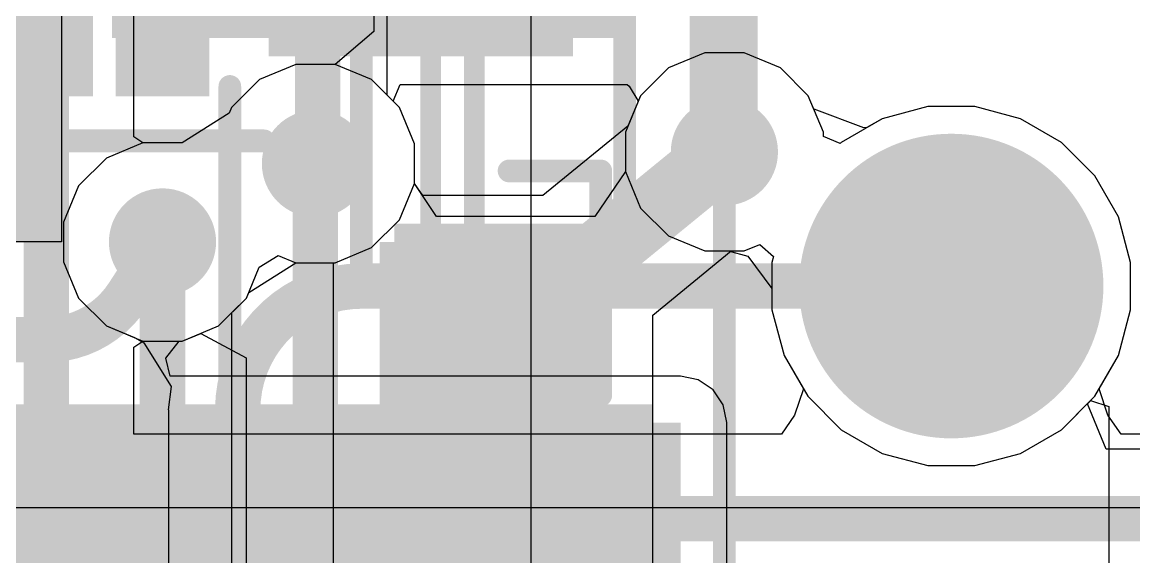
# Model space of a CAD drawing. Header units: inches. Extents: x -0.01 to 2.44, y -0.01 to 2.26.
# Drawn here: x 1.6862 to 1.9312, y 1.0444 to 1.1621 of the extents above; entities that cross this region are included whole.
import ezdxf

# ---------------------------------------------------------------- set-up
doc = ezdxf.new("R2010")
doc.units = ezdxf.units.IN
doc.header["$MEASUREMENT"] = 0
for name, color, linetype in [('Bottom Layer', 5, 'Continuous'), ('Bottom Overlay', 54, 'Continuous'), ('Bottom Paste', 16, 'Continuous'), ('Bottom Solder', 6, 'Continuous'), ('GROUND', 16, 'Continuous'), ('Multi-Layer', 9, 'Continuous'), ('Pad Holes', 156, 'Continuous'), ('POWER', 76, 'Continuous'), ('SIGNAL1', 90, 'Continuous'), ('SIGNAL2', 156, 'Continuous'), ('Top Layer', 1, 'Continuous'), ('Top Overlay', 2, 'Continuous'), ('Top Paste', 8, 'Continuous'), ('Top Solder', 216, 'Continuous'), ('Via Holes', 16, 'Continuous')]:
    doc.layers.add(name, color=color, linetype=linetype)

# ---------------------------------------------------------------- blocks, each defined once
blk = doc.blocks.new('TSSOP_20_B_29')
at = {"layer": 'Bottom Layer'}
for points in [[(0.07874, -0.09587), (0.07874, -0.08327), (0.14173, -0.08327), (0.14173, -0.09587)], [(0.07874, -0.12146), (0.07874, -0.10886), (0.14173, -0.10886), (0.14173, -0.12146)]]:
    blk.add_hatch(color=5, dxfattribs=at).paths.add_polyline_path(points)
at = {"layer": 'Bottom Paste'}
for points in [[(0.07874, -0.09587), (0.07874, -0.08327), (0.14173, -0.08327), (0.14173, -0.09587)], [(0.07874, -0.12146), (0.07874, -0.10886), (0.14173, -0.10886), (0.14173, -0.12146)]]:
    blk.add_hatch(color=16, dxfattribs=at).paths.add_polyline_path(points)
at = {"layer": 'Bottom Solder'}
for points in [[(0.07474, -0.09987), (0.07474, -0.07927), (0.14573, -0.07927), (0.14573, -0.09987)], [(0.07474, -0.12546), (0.07474, -0.10486), (0.14573, -0.10486), (0.14573, -0.12546)]]:
    blk.add_hatch(color=6, dxfattribs=at).paths.add_polyline_path(points)
at = {"layer": 'Bottom Overlay'}
blk.add_lwpolyline([(-0.07506, -0.13, 0.005, 0.005, 0), (0.07694, -0.13, 0.005, 0.005, 0)], format="xyseb", dxfattribs=at)
blk.add_lwpolyline([(0.07569, -0.13, 0.0025, 0.0025, 1), (0.07819, -0.13, 0.0025, 0.0025, 1)], format="xyseb", close=True, dxfattribs=at)
blk = doc.blocks.new('RES_0805_B_42')
at = {"layer": 'Bottom Layer'}
for points in [[(-0.06, 0.025), (-0.02, 0.025), (-0.02, -0.025), (-0.06, -0.025)], [(0.02, 0.025), (0.06, 0.025), (0.06, -0.025), (0.02, -0.025)]]:
    blk.add_hatch(color=5, dxfattribs=at).paths.add_polyline_path(points)
at = {"layer": 'Bottom Paste'}
for points in [[(-0.06, 0.025), (-0.02, 0.025), (-0.02, -0.025), (-0.06, -0.025)], [(0.02, 0.025), (0.06, 0.025), (0.06, -0.025), (0.02, -0.025)]]:
    blk.add_hatch(color=16, dxfattribs=at).paths.add_polyline_path(points)
at = {"layer": 'Bottom Solder'}
for points in [[(-0.064, 0.029), (-0.016, 0.029), (-0.016, -0.029), (-0.064, -0.029)], [(0.016, 0.029), (0.064, 0.029), (0.064, -0.029), (0.016, -0.029)]]:
    blk.add_hatch(color=6, dxfattribs=at).paths.add_polyline_path(points)
at = {"layer": 'Bottom Overlay'}
for points in [[(-0.064, -0.029, 0.005, 0.005, 0), (-0.064, 0.029, 0.005, 0.005, 0)], [(0.064, 0.029, 0.005, 0.005, 0), (-0.064, 0.029, 0.005, 0.005, 0)], [(0.064, -0.029, 0.005, 0.005, 0), (0.064, 0.029, 0.005, 0.005, 0)], [(0.064, -0.029, 0.005, 0.005, 0), (-0.064, -0.029, 0.005, 0.005, 0)]]:
    blk.add_lwpolyline(points, format="xyseb", dxfattribs=at)
for points in [[(-0.06525, 0.029, 0.0025, 0.0025, 1), (-0.06275, 0.029, 0.0025, 0.0025, 1)], [(-0.06525, 0.029, 0.0025, 0.0025, 1), (-0.06275, 0.029, 0.0025, 0.0025, 1)], [(0.06275, 0.029, 0.0025, 0.0025, 1), (0.06525, 0.029, 0.0025, 0.0025, 1)], [(0.06275, 0.029, 0.0025, 0.0025, 1), (0.06525, 0.029, 0.0025, 0.0025, 1)], [(-0.06525, -0.029, 0.0025, 0.0025, 1), (-0.06275, -0.029, 0.0025, 0.0025, 1)], [(-0.06525, -0.029, 0.0025, 0.0025, 1), (-0.06275, -0.029, 0.0025, 0.0025, 1)], [(0.06275, -0.029, 0.0025, 0.0025, 1), (0.06525, -0.029, 0.0025, 0.0025, 1)], [(0.06275, -0.029, 0.0025, 0.0025, 1), (0.06525, -0.029, 0.0025, 0.0025, 1)]]:
    blk.add_lwpolyline(points, format="xyseb", close=True, dxfattribs=at)
blk = doc.blocks.new('TO_252_2L_81')
at = {"layer": 'Top Layer'}
for points in [[(-0.1378, 0.27362), (0.1378, 0.27362), (0.1378, -0.00197), (-0.1378, -0.00197)], [(-0.12008, -0.08661), (-0.06102, -0.08661), (-0.06102, -0.18504), (-0.12008, -0.18504)]]:
    blk.add_hatch(color=1, dxfattribs=at).paths.add_polyline_path(points)
at = {"layer": 'Top Paste'}
for points in [[(-0.1378, 0.27362), (0.1378, 0.27362), (0.1378, -0.00197), (-0.1378, -0.00197)], [(-0.12008, -0.08661), (-0.06102, -0.08661), (-0.06102, -0.18504), (-0.12008, -0.18504)]]:
    blk.add_hatch(color=8, dxfattribs=at).paths.add_polyline_path(points)
at = {"layer": 'Top Solder'}
for points in [[(-0.1418, 0.27762), (0.1418, 0.27762), (0.1418, -0.00597), (-0.1418, -0.00597)], [(-0.12408, -0.08261), (-0.05702, -0.08261), (-0.05702, -0.18904), (-0.12408, -0.18904)]]:
    blk.add_hatch(color=216, dxfattribs=at).paths.add_polyline_path(points)
at = {"layer": 'Top Overlay'}
for points in [[(-0.13022, -0.008, 0.005, 0.005, 0), (-0.13022, -0.05737, 0.005, 0.005, 0)], [(-0.11, -0.05737, 0.005, 0.005, 0), (-0.13022, -0.05737, 0.005, 0.005, 0)], [(0.053, -0.064, 0.005, 0.005, 0), (-0.056, -0.064, 0.005, 0.005, 0)]]:
    blk.add_lwpolyline(points, format="xyseb", dxfattribs=at)
for points in [[(-0.13147, -0.008, 0.0025, 0.0025, 1), (-0.12897, -0.008, 0.0025, 0.0025, 1)], [(-0.13147, -0.05737, 0.0025, 0.0025, 1), (-0.12897, -0.05737, 0.0025, 0.0025, 1)], [(-0.13147, -0.05737, 0.0025, 0.0025, 1), (-0.12897, -0.05737, 0.0025, 0.0025, 1)], [(-0.11125, -0.05737, 0.0025, 0.0025, 1), (-0.10875, -0.05737, 0.0025, 0.0025, 1)], [(-0.05725, -0.064, 0.0025, 0.0025, 1), (-0.05475, -0.064, 0.0025, 0.0025, 1)]]:
    blk.add_lwpolyline(points, format="xyseb", close=True, dxfattribs=at)
blk = doc.blocks.new('HDR_2_5_TH__M_____83')
at = {"layer": 'Bottom Layer'}
h = blk.add_hatch(color=5, dxfattribs=at)
edge = h.paths.add_edge_path()
edge.add_arc((-0.1, -0.05), 0.02953, 0, 360)
at = {"layer": 'Bottom Solder'}
h = blk.add_hatch(color=6, dxfattribs=at)
edge = h.paths.add_edge_path()
edge.add_arc((-0.1, -0.05), 0.03353, 0, 360)
at = {"layer": 'GROUND'}
h = blk.add_hatch(color=16, dxfattribs=at)
edge = h.paths.add_edge_path()
edge.add_arc((-0.1, -0.05), 0.02953, 0, 360)
at = {"layer": 'Multi-Layer'}
h = blk.add_hatch(color=9, dxfattribs=at)
edge = h.paths.add_edge_path()
edge.add_arc((-0.1, -0.05), 0.02953, 0, 360)
at = {"layer": 'Pad Holes'}
h = blk.add_hatch(color=7, dxfattribs=at)
edge = h.paths.add_edge_path()
edge.add_arc((-0.1, -0.05), 0.01772, 0, 360)
at = {"layer": 'POWER'}
h = blk.add_hatch(color=76, dxfattribs=at)
edge = h.paths.add_edge_path()
edge.add_arc((-0.1, -0.05), 0.02953, 0, 360)
at = {"layer": 'SIGNAL1'}
h = blk.add_hatch(color=90, dxfattribs=at)
edge = h.paths.add_edge_path()
edge.add_arc((-0.1, -0.05), 0.02953, 0, 360)
at = {"layer": 'SIGNAL2'}
h = blk.add_hatch(color=156, dxfattribs=at)
edge = h.paths.add_edge_path()
edge.add_arc((-0.1, -0.05), 0.02953, 0, 360)
at = {"layer": 'Top Layer'}
h = blk.add_hatch(color=1, dxfattribs=at)
edge = h.paths.add_edge_path()
edge.add_arc((-0.1, -0.05), 0.02953, 0, 360)
at = {"layer": 'Top Solder'}
h = blk.add_hatch(color=216, dxfattribs=at)
edge = h.paths.add_edge_path()
edge.add_arc((-0.1, -0.05), 0.03353, 0, 360)
at = {"layer": 'Top Overlay'}
blk.add_lwpolyline([(0.251, -0.1, 0.005, 0.005, 0), (-0.251, -0.1, 0.005, 0.005, 0)], format="xyseb", dxfattribs=at)
blk = doc.blocks.new('SOD_123_B_103')
at = {"layer": 'Bottom Layer'}
for points in [[(-0.08071, -0.01772), (-0.08071, 0.01772), (-0.04331, 0.01772), (-0.04331, -0.01772)], [(0.04331, -0.01772), (0.04331, 0.01772), (0.08071, 0.01772), (0.08071, -0.01772)]]:
    blk.add_hatch(color=5, dxfattribs=at).paths.add_polyline_path(points)
at = {"layer": 'Bottom Overlay'}
for points in [[(0.038, 0.02), (0.111, 0.02), (0.111, 0.0315), (0.038, 0.0315)], [(0.08344, -0.031), (0.11099, -0.031), (0.11099, 0.031), (0.08344, 0.031)], [(0.038, -0.0315), (0.111, -0.0315), (0.111, -0.02), (0.038, -0.02)]]:
    blk.add_hatch(color=54, dxfattribs=at).paths.add_polyline_path(points)
at = {"layer": 'Bottom Paste'}
for points in [[(-0.08071, -0.01772), (-0.08071, 0.01772), (-0.04331, 0.01772), (-0.04331, -0.01772)], [(0.04331, -0.01772), (0.04331, 0.01772), (0.08071, 0.01772), (0.08071, -0.01772)]]:
    blk.add_hatch(color=16, dxfattribs=at).paths.add_polyline_path(points)
at = {"layer": 'Bottom Solder'}
for points in [[(-0.08471, -0.02172), (-0.08471, 0.02172), (-0.03931, 0.02172), (-0.03931, -0.02172)], [(0.03931, -0.02172), (0.03931, 0.02172), (0.08471, 0.02172), (0.08471, -0.02172)]]:
    blk.add_hatch(color=6, dxfattribs=at).paths.add_polyline_path(points)
at = {"layer": 'Bottom Overlay'}
for points in [[(-0.054, 0.029, 0.005, 0.005, 0), (-0.054, 0.023, 0.005, 0.005, 0)], [(-0.054, 0.029, 0.005, 0.005, 0), (0.038, 0.029, 0.005, 0.005, 0)], [(-0.054, -0.023, 0.005, 0.005, 0), (-0.054, -0.029, 0.005, 0.005, 0)], [(-0.054, -0.029, 0.005, 0.005, 0), (0.038, -0.029, 0.005, 0.005, 0)]]:
    blk.add_lwpolyline(points, format="xyseb", dxfattribs=at)
for points in [[(-0.05525, 0.029, 0.0025, 0.0025, 1), (-0.05275, 0.029, 0.0025, 0.0025, 1)], [(-0.05525, 0.029, 0.0025, 0.0025, 1), (-0.05275, 0.029, 0.0025, 0.0025, 1)], [(0.03675, 0.029, 0.0025, 0.0025, 1), (0.03925, 0.029, 0.0025, 0.0025, 1)], [(-0.05525, 0.023, 0.0025, 0.0025, 1), (-0.05275, 0.023, 0.0025, 0.0025, 1)], [(-0.05525, -0.023, 0.0025, 0.0025, 1), (-0.05275, -0.023, 0.0025, 0.0025, 1)], [(-0.05525, -0.029, 0.0025, 0.0025, 1), (-0.05275, -0.029, 0.0025, 0.0025, 1)], [(-0.05525, -0.029, 0.0025, 0.0025, 1), (-0.05275, -0.029, 0.0025, 0.0025, 1)], [(0.03675, -0.029, 0.0025, 0.0025, 1), (0.03925, -0.029, 0.0025, 0.0025, 1)]]:
    blk.add_lwpolyline(points, format="xyseb", close=True, dxfattribs=at)

msp = doc.modelspace()

# ---------------------------------------------------------------- hatches: boundary and pattern name
at = {"layer": 'Bottom Layer'}
h = msp.add_hatch(color=5, dxfattribs=at)
edge = h.paths.add_edge_path()
edge.add_arc((1.841, 1.13353), 0.01181, 0, 360)
h = msp.add_hatch(color=5, dxfattribs=at)
edge = h.paths.add_edge_path()
edge.add_arc((1.75087, 1.13095), 0.01181, 0, 360)
h = msp.add_hatch(color=5, dxfattribs=at)
edge = h.paths.add_edge_path()
edge.add_arc((1.71716, 1.1137), 0.01181, 0, 360)
msp.add_hatch(color=5, dxfattribs=at).paths.add_polyline_path([(1.765, 1.00312), (1.815, 1.00312), (1.815, 1.1137), (1.765, 1.1137)])
at = {"layer": 'GROUND'}
h = msp.add_hatch(color=16, dxfattribs=at)
edge = h.paths.add_edge_path()
edge.add_arc((1.841, 1.13353), 0.01181, 0, 360)
h = msp.add_hatch(color=16, dxfattribs=at)
edge = h.paths.add_edge_path()
edge.add_arc((1.75087, 1.13095), 0.01181, 0, 360)
h = msp.add_hatch(color=16, dxfattribs=at)
edge = h.paths.add_edge_path()
edge.add_arc((1.71716, 1.1137), 0.01181, 0, 360)
at = {"layer": 'POWER'}
h = msp.add_hatch(color=76, dxfattribs=at)
edge = h.paths.add_edge_path()
edge.add_arc((1.841, 1.13353), 0.01181, 0, 360)
h = msp.add_hatch(color=76, dxfattribs=at)
edge = h.paths.add_edge_path()
edge.add_arc((1.75087, 1.13095), 0.01181, 0, 360)
h = msp.add_hatch(color=76, dxfattribs=at)
edge = h.paths.add_edge_path()
edge.add_arc((1.71716, 1.1137), 0.01181, 0, 360)
at = {"layer": 'SIGNAL1'}
h = msp.add_hatch(color=90, dxfattribs=at)
edge = h.paths.add_edge_path()
edge.add_arc((1.841, 1.13353), 0.01181, 0, 360)
h = msp.add_hatch(color=90, dxfattribs=at)
edge = h.paths.add_edge_path()
edge.add_arc((1.75087, 1.13095), 0.01181, 0, 360)
h = msp.add_hatch(color=90, dxfattribs=at)
edge = h.paths.add_edge_path()
edge.add_arc((1.71716, 1.1137), 0.01181, 0, 360)
at = {"layer": 'SIGNAL2'}
h = msp.add_hatch(color=156, dxfattribs=at)
edge = h.paths.add_edge_path()
edge.add_arc((1.841, 1.13353), 0.01181, 0, 360)
h = msp.add_hatch(color=156, dxfattribs=at)
edge = h.paths.add_edge_path()
edge.add_arc((1.75087, 1.13095), 0.01181, 0, 360)
h = msp.add_hatch(color=156, dxfattribs=at)
edge = h.paths.add_edge_path()
edge.add_arc((1.71716, 1.1137), 0.01181, 0, 360)
at = {"layer": 'Top Layer'}
for points in [[(1.706, 1.15858), (1.82136, 1.15858), (1.82136, 1.324), (1.706, 1.324)], [(1.56346, 1.1137), (1.69492, 1.1137), (1.69492, 1.25701), (1.56346, 1.25701)], [(1.25428, 0.79835), (1.83134, 0.79835), (1.83134, 1.07394), (1.25428, 1.07394)]]:
    msp.add_hatch(color=1, dxfattribs=at).paths.add_polyline_path(points)
h = msp.add_hatch(color=1, dxfattribs=at)
edge = h.paths.add_edge_path()
edge.add_arc((1.841, 1.13353), 0.01181, 0, 360)
h = msp.add_hatch(color=1, dxfattribs=at)
edge = h.paths.add_edge_path()
edge.add_arc((1.75087, 1.13095), 0.01181, 0, 360)
h = msp.add_hatch(color=1, dxfattribs=at)
edge = h.paths.add_edge_path()
edge.add_arc((1.71716, 1.1137), 0.01181, 0, 360)
at = {"layer": 'Via Holes'}
h = msp.add_hatch(color=7, dxfattribs=at)
edge = h.paths.add_edge_path()
edge.add_arc((1.841, 1.13353), 0.00591, 0, 360)
h = msp.add_hatch(color=7, dxfattribs=at)
edge = h.paths.add_edge_path()
edge.add_arc((1.75087, 1.13095), 0.00591, 0, 360)
h = msp.add_hatch(color=7, dxfattribs=at)
edge = h.paths.add_edge_path()
edge.add_arc((1.71716, 1.1137), 0.00591, 0, 360)

# ---------------------------------------------------------------- linework, layer by layer
at = {"layer": 'Bottom Layer'}
for p, q in [((1.76665, 1.14602), (1.76665, 1.16831)), ((1.83666, 1.15534), (1.82865, 1.15202)), ((1.84534, 1.15534), (1.83666, 1.15534)), ((1.85335, 1.15202), (1.84534, 1.15534)), ((1.82865, 1.15202), (1.82251, 1.14588)), ((1.85949, 1.14588), (1.85335, 1.15202)), ((1.76936, 1.14331), (1.76665, 1.14602)), ((1.82251, 1.14588), (1.81975, 1.13922)), ((1.86281, 1.13787), (1.85949, 1.14588)), ((1.77268, 1.13529), (1.76936, 1.14331)), ((1.8858, 1.14353), (1.87574, 1.14083)), ((1.8962, 1.14353), (1.8858, 1.14353)), ((1.90626, 1.14083), (1.8962, 1.14353)), ((1.81975, 1.13922), (1.80097, 1.1239)), ((1.87574, 1.14083), (1.86673, 1.13563)), ((1.91527, 1.13563), (1.90626, 1.14083)), ((1.86281, 1.13694), (1.86281, 1.13787)), ((1.86651, 1.13541), (1.86281, 1.13694)), ((1.77268, 1.12661), (1.77268, 1.13529)), ((1.86673, 1.13563), (1.86651, 1.13541)), ((1.92263, 1.12827), (1.91527, 1.13563)), ((1.92783, 1.11926), (1.92263, 1.12827)), ((1.7745, 1.1239), (1.77268, 1.12661)), ((1.80097, 1.1239), (1.7745, 1.1239)), ((1.93053, 1.1092), (1.92783, 1.11926)), ((1.84534, 1.11172), (1.84882, 1.11316)), ((1.84882, 1.11316), (1.85183, 1.11052)), ((1.73847, 1.10815), (1.74266, 1.11074)), ((1.74266, 1.11074), (1.74653, 1.10914)), ((1.8252, 1.09761), (1.84249, 1.11172)), ((1.84249, 1.11172), (1.84534, 1.11172)), ((1.85183, 1.11052), (1.85147, 1.1092)), ((1.73565, 1.10135), (1.73847, 1.10815)), ((1.74653, 1.10914), (1.7548, 1.10914)), ((1.7548, 1.10914), (1.7548, 1.00312)), ((1.85147, 1.1092), (1.85147, 1.0988)), ((1.93053, 1.0988), (1.93053, 1.1092)), ((1.73245, 1.09815), (1.73565, 1.10135)), ((1.73245, 1.00226), (1.73245, 1.09815)), ((1.8252, 1.00312), (1.8252, 1.09761)), ((1.85147, 1.0988), (1.85417, 1.08874)), ((1.92783, 1.08874), (1.93053, 1.0988)), ((1.85417, 1.08874), (1.85937, 1.07973)), ((1.92263, 1.07973), (1.92783, 1.08874)), ((1.85937, 1.07973), (1.86673, 1.07237)), ((1.91527, 1.07237), (1.92263, 1.07973)), ((1.86673, 1.07237), (1.87574, 1.06717)), ((1.90626, 1.06717), (1.91527, 1.07237)), ((1.87574, 1.06717), (1.8858, 1.06447)), ((1.8962, 1.06447), (1.90626, 1.06717)), ((1.8858, 1.06447), (1.8962, 1.06447))]:
    msp.add_line(p, q, dxfattribs=at)
for points in [[(1.69157, 1.04956, 0.01, 0.01, 0), (1.69157, 1.18124, 0.01, 0.01, 0)], [(1.75135, 1.13095, 0.01, 0.01, 0), (1.75135, 1.16831, 0.01, 0.01, 0)], [(1.8075, 1.1062, 0.015, 0.015, 0), (1.841, 1.13353, 0.015, 0.015, 0)], [(1.75087, 1.13095, 0.01, 0.01, 0), (1.75135, 1.13095, 0.01, 0.01, 0)], [(1.71716, 0.96076, 0.01, 0.01, 0), (1.71716, 1.1137, 0.01, 0.01, 0)], [(1.79, 1.06768, 0.015, 0.015, 0), (1.8075, 1.1062, 0.015, 0.015, 0)], [(1.79, 1.06768, 0.015, 0.015, 0), (1.79, 1.08253, 0.015, 0.015, 0)], [(1.79, 1.05841, 0.015, 0.015, 0), (1.79, 1.06768, 0.015, 0.015, 0)], [(1.69157, 1.04956, 0.01, 0.01, -0.414214), (1.67515, 1.03314, 0.01, 0.01, 0)]]:
    msp.add_lwpolyline(points, format="xyseb", dxfattribs=at)
for points in [[(1.83725, 1.13353, 0.0075, 0.0075, 1), (1.84475, 1.13353, 0.0075, 0.0075, 1)], [(1.74837, 1.13095, 0.005, 0.005, 1), (1.75337, 1.13095, 0.005, 0.005, 1)], [(1.74885, 1.13095, 0.005, 0.005, 1), (1.75385, 1.13095, 0.005, 0.005, 1)], [(1.74885, 1.13095, 0.005, 0.005, 1), (1.75385, 1.13095, 0.005, 0.005, 1)], [(1.71466, 1.1137, 0.005, 0.005, 1), (1.71966, 1.1137, 0.005, 0.005, 1)], [(1.80375, 1.1062, 0.0075, 0.0075, 1), (1.81125, 1.1062, 0.0075, 0.0075, 1)], [(1.80375, 1.1062, 0.0075, 0.0075, 1), (1.81125, 1.1062, 0.0075, 0.0075, 1)], [(1.78625, 1.08253, 0.0075, 0.0075, 1), (1.79375, 1.08253, 0.0075, 0.0075, 1)], [(1.78625, 1.06768, 0.0075, 0.0075, 1), (1.79375, 1.06768, 0.0075, 0.0075, 1)], [(1.78625, 1.06768, 0.0075, 0.0075, 1), (1.79375, 1.06768, 0.0075, 0.0075, 1)], [(1.78625, 1.06768, 0.0075, 0.0075, 1), (1.79375, 1.06768, 0.0075, 0.0075, 1)], [(1.78625, 1.05841, 0.0075, 0.0075, 1), (1.79375, 1.05841, 0.0075, 0.0075, 1)], [(1.68907, 1.04956, 0.005, 0.005, 1), (1.69407, 1.04956, 0.005, 0.005, 1)], [(1.68907, 1.04956, 0.005, 0.005, 1), (1.69407, 1.04956, 0.005, 0.005, 1)]]:
    msp.add_lwpolyline(points, format="xyseb", close=True, dxfattribs=at)
at = {"layer": 'GROUND'}
for p, q in [((1.83666, 1.15534), (1.82865, 1.15202)), ((1.84534, 1.15534), (1.83666, 1.15534)), ((1.85335, 1.15202), (1.84534, 1.15534)), ((1.74653, 1.15276), (1.73852, 1.14944)), ((1.75521, 1.15276), (1.74653, 1.15276)), ((1.76323, 1.14944), (1.75521, 1.15276)), ((1.82865, 1.15202), (1.82251, 1.14588)), ((1.85949, 1.14588), (1.85335, 1.15202)), ((1.73852, 1.14944), (1.73238, 1.14331)), ((1.76936, 1.14331), (1.76323, 1.14944)), ((1.82251, 1.14588), (1.81919, 1.13787)), ((1.86064, 1.14311), (1.85949, 1.14588)), ((1.73186, 1.14204), (1.7215, 1.13551)), ((1.73238, 1.14331), (1.73186, 1.14204)), ((1.77268, 1.13529), (1.76936, 1.14331)), ((1.86079, 1.14292), (1.86064, 1.14311)), ((1.87172, 1.13882), (1.86079, 1.14292)), ((1.8858, 1.14353), (1.87574, 1.14083)), ((1.8962, 1.14353), (1.8858, 1.14353)), ((1.90626, 1.14083), (1.8962, 1.14353)), ((1.87574, 1.14083), (1.87238, 1.13889)), ((1.91527, 1.13563), (1.90626, 1.14083)), ((1.81919, 1.13787), (1.81919, 1.12919)), ((1.87238, 1.13889), (1.87172, 1.13882)), ((1.71282, 1.13551), (1.7048, 1.13219)), ((1.7215, 1.13551), (1.71282, 1.13551)), ((1.77268, 1.12661), (1.77268, 1.13529)), ((1.92263, 1.12827), (1.91527, 1.13563)), ((1.7048, 1.13219), (1.69867, 1.12606)), ((1.81919, 1.12919), (1.82251, 1.12117)), ((1.92783, 1.11926), (1.92263, 1.12827)), ((1.69867, 1.12606), (1.69535, 1.11804)), ((1.76936, 1.1186), (1.77268, 1.12661)), ((1.82251, 1.12117), (1.82865, 1.11504)), ((1.69535, 1.11804), (1.69535, 1.10936)), ((1.76323, 1.11246), (1.76936, 1.1186)), ((1.93053, 1.1092), (1.92783, 1.11926)), ((1.82865, 1.11504), (1.83666, 1.11172)), ((1.75521, 1.10914), (1.76323, 1.11246)), ((1.83666, 1.11172), (1.84182, 1.11172)), ((1.84182, 1.11172), (1.84618, 1.11058)), ((1.84618, 1.11058), (1.85147, 1.10343)), ((1.69535, 1.10936), (1.69867, 1.10135)), ((1.73617, 1.10261), (1.74653, 1.10914)), ((1.74653, 1.10914), (1.75521, 1.10914)), ((1.93053, 1.0988), (1.93053, 1.1092)), ((1.73565, 1.10135), (1.73617, 1.10261)), ((1.85147, 1.10343), (1.85147, 1.0988)), ((1.69867, 1.10135), (1.7048, 1.09521)), ((1.72951, 1.09521), (1.73565, 1.10135)), ((1.85147, 1.0988), (1.85417, 1.08874)), ((1.92783, 1.08874), (1.93053, 1.0988)), ((1.7048, 1.09521), (1.71282, 1.09189)), ((1.7215, 1.09189), (1.72951, 1.09521)), ((1.71282, 1.09189), (1.7215, 1.09189)), ((1.85417, 1.08874), (1.85937, 1.07973)), ((1.92263, 1.07973), (1.92783, 1.08874)), ((1.85937, 1.07973), (1.86673, 1.07237)), ((1.91527, 1.07237), (1.92263, 1.07973)), ((1.86673, 1.07237), (1.87574, 1.06717)), ((1.90626, 1.06717), (1.91527, 1.07237)), ((1.87574, 1.06717), (1.8858, 1.06447)), ((1.8962, 1.06447), (1.90626, 1.06717)), ((1.8858, 1.06447), (1.8962, 1.06447))]:
    msp.add_line(p, q, dxfattribs=at)
at = {"layer": 'POWER'}
for p, q in [((1.71081, 1.13686), (1.71081, 1.50414)), ((1.83666, 1.15534), (1.82865, 1.15202)), ((1.84534, 1.15534), (1.83666, 1.15534)), ((1.85335, 1.15202), (1.84534, 1.15534)), ((1.74653, 1.15276), (1.73852, 1.14944)), ((1.75521, 1.15276), (1.74653, 1.15276)), ((1.76323, 1.14944), (1.75521, 1.15276)), ((1.82865, 1.15202), (1.82251, 1.14588)), ((1.85949, 1.14588), (1.85335, 1.15202)), ((1.73852, 1.14944), (1.73238, 1.14331)), ((1.76936, 1.14331), (1.76323, 1.14944)), ((1.82251, 1.14588), (1.81919, 1.13787)), ((1.86064, 1.14311), (1.85949, 1.14588)), ((1.73186, 1.14204), (1.7215, 1.13551)), ((1.73238, 1.14331), (1.73186, 1.14204)), ((1.77268, 1.13529), (1.76936, 1.14331)), ((1.86079, 1.14292), (1.86064, 1.14311)), ((1.87172, 1.13882), (1.86079, 1.14292)), ((1.8858, 1.14353), (1.87574, 1.14083)), ((1.8962, 1.14353), (1.8858, 1.14353)), ((1.90626, 1.14083), (1.8962, 1.14353)), ((1.87574, 1.14083), (1.87238, 1.13889)), ((1.91527, 1.13563), (1.90626, 1.14083)), ((1.71282, 1.13551), (1.71081, 1.13686)), ((1.81919, 1.13787), (1.81919, 1.12919)), ((1.87238, 1.13889), (1.87172, 1.13882)), ((1.7215, 1.13551), (1.71282, 1.13551)), ((1.77268, 1.12661), (1.77268, 1.13529)), ((1.92263, 1.12827), (1.91527, 1.13563)), ((1.81919, 1.12919), (1.82251, 1.12117)), ((1.92783, 1.11926), (1.92263, 1.12827)), ((1.76936, 1.1186), (1.77268, 1.12661)), ((1.82251, 1.12117), (1.82865, 1.11504)), ((1.76323, 1.11246), (1.76936, 1.1186)), ((1.93053, 1.1092), (1.92783, 1.11926)), ((1.82865, 1.11504), (1.83666, 1.11172)), ((1.75521, 1.10914), (1.76323, 1.11246)), ((1.83666, 1.11172), (1.84182, 1.11172)), ((1.84182, 1.11172), (1.84618, 1.11058)), ((1.84618, 1.11058), (1.85147, 1.10343)), ((1.73617, 1.10261), (1.74653, 1.10914)), ((1.74653, 1.10914), (1.75521, 1.10914)), ((1.93053, 1.0988), (1.93053, 1.1092)), ((1.73565, 1.10135), (1.73617, 1.10261)), ((1.85147, 1.10343), (1.85147, 1.0988)), ((1.72951, 1.09521), (1.73565, 1.10135)), ((1.85147, 1.0988), (1.85417, 1.08874)), ((1.92783, 1.08874), (1.93053, 1.0988)), ((1.7215, 1.09189), (1.72951, 1.09521)), ((1.71081, 1.09054), (1.71282, 1.09189)), ((1.71081, 1.07138), (1.71081, 1.09054)), ((1.71282, 1.09189), (1.7215, 1.09189)), ((1.85417, 1.08874), (1.85842, 1.08138)), ((1.92358, 1.08138), (1.92783, 1.08874)), ((1.85842, 1.08138), (1.85647, 1.07555)), ((1.92553, 1.07555), (1.92358, 1.08138)), ((1.85647, 1.07555), (1.85358, 1.07138)), ((1.92842, 1.07138), (1.92553, 1.07555)), ((1.85358, 1.07138), (1.71081, 1.07138)), ((1.95358, 1.07138), (1.92842, 1.07138)), ((0.90553, 1.05527), (2.03705, 1.05527))]:
    msp.add_line(p, q, dxfattribs=at)
at = {"layer": 'SIGNAL1'}
for p, q in [((1.83666, 1.15534), (1.82865, 1.15202)), ((1.84534, 1.15534), (1.83666, 1.15534)), ((1.85335, 1.15202), (1.84534, 1.15534)), ((1.74653, 1.15276), (1.73852, 1.14944)), ((1.75521, 1.15276), (1.74653, 1.15276)), ((1.76323, 1.14944), (1.75521, 1.15276)), ((1.82865, 1.15202), (1.82251, 1.14588)), ((1.85949, 1.14588), (1.85335, 1.15202)), ((1.73852, 1.14944), (1.73238, 1.14331)), ((1.76936, 1.14331), (1.76323, 1.14944)), ((1.82251, 1.14588), (1.81919, 1.13787)), ((1.86064, 1.14311), (1.85949, 1.14588)), ((1.73186, 1.14204), (1.7215, 1.13551)), ((1.73238, 1.14331), (1.73186, 1.14204)), ((1.77268, 1.13529), (1.76936, 1.14331)), ((1.86079, 1.14292), (1.86064, 1.14311)), ((1.87172, 1.13882), (1.86079, 1.14292)), ((1.8858, 1.14353), (1.87574, 1.14083)), ((1.8962, 1.14353), (1.8858, 1.14353)), ((1.90626, 1.14083), (1.8962, 1.14353)), ((1.87574, 1.14083), (1.87238, 1.13889)), ((1.91527, 1.13563), (1.90626, 1.14083)), ((1.81919, 1.13787), (1.81919, 1.12919)), ((1.87238, 1.13889), (1.87172, 1.13882)), ((1.71282, 1.13551), (1.7048, 1.13219)), ((1.7215, 1.13551), (1.71282, 1.13551)), ((1.77268, 1.12661), (1.77268, 1.13529)), ((1.92263, 1.12827), (1.91527, 1.13563)), ((1.7048, 1.13219), (1.69867, 1.12606)), ((1.81919, 1.12919), (1.81246, 1.11929)), ((1.92783, 1.11926), (1.92263, 1.12827)), ((1.69867, 1.12606), (1.69535, 1.11804)), ((1.77757, 1.11929), (1.77268, 1.12661)), ((1.69535, 1.11804), (1.69535, 1.10936)), ((1.81246, 1.11929), (1.77757, 1.11929)), ((1.93053, 1.1092), (1.92783, 1.11926)), ((1.69535, 1.10936), (1.69867, 1.10135)), ((1.93053, 1.0988), (1.93053, 1.1092)), ((1.69867, 1.10135), (1.7048, 1.09521)), ((1.92783, 1.08874), (1.93053, 1.0988)), ((1.7048, 1.09521), (1.71102, 1.09264)), ((1.71102, 1.09264), (1.71305, 1.09151)), ((1.71305, 1.09151), (1.71905, 1.08189)), ((1.92263, 1.07973), (1.92783, 1.08874)), ((1.71905, 1.08189), (1.71838, 1.07674)), ((1.921, 1.0781), (1.92263, 1.07973)), ((1.92514, 1.0681), (1.921, 1.0781)), ((1.71838, 1.07674), (1.71845, 1.07674)), ((1.71845, 1.07674), (1.71845, 0.68706)), ((1.9398, 1.0681), (1.92514, 1.0681))]:
    msp.add_line(p, q, dxfattribs=at)
for points in [[(1.73374, 1.07674, 0.01, 0.01, -0.414214), (1.761, 1.104, 0.01, 0.01, 0)], [(1.761, 1.104, 0.01, 0.01, 0), (1.891, 1.104, 0.01, 0.01, 0)], [(1.73374, 0.3094, 0.01, 0.01, 0), (1.73374, 1.07674, 0.01, 0.01, 0)], [(1.7529, 1.03769, 0.01, 0.01, -0.414214), (1.76802, 1.0528, 0.01, 0.01, 0)], [(1.76802, 1.0528, 0.01, 0.01, 0), (1.9398, 1.0528, 0.01, 0.01, 0)]]:
    msp.add_lwpolyline(points, format="xyseb", dxfattribs=at)
for points in [[(1.7585, 1.104, 0.005, 0.005, 1), (1.7635, 1.104, 0.005, 0.005, 1)], [(1.7585, 1.104, 0.005, 0.005, 1), (1.7635, 1.104, 0.005, 0.005, 1)], [(1.8885, 1.104, 0.005, 0.005, 1), (1.8935, 1.104, 0.005, 0.005, 1)], [(1.73124, 1.07674, 0.005, 0.005, 1), (1.73624, 1.07674, 0.005, 0.005, 1)], [(1.73124, 1.07674, 0.005, 0.005, 1), (1.73624, 1.07674, 0.005, 0.005, 1)], [(1.76552, 1.0528, 0.005, 0.005, 1), (1.77052, 1.0528, 0.005, 0.005, 1)], [(1.76552, 1.0528, 0.005, 0.005, 1), (1.77052, 1.0528, 0.005, 0.005, 1)]]:
    msp.add_lwpolyline(points, format="xyseb", close=True, dxfattribs=at)
at = {"layer": 'SIGNAL2'}
for p, q in [((1.76372, 1.23517), (1.76372, 1.16006)), ((1.79843, 0.701), (1.79843, 1.23491)), ((1.76372, 1.16006), (1.75521, 1.15276)), ((1.83666, 1.15534), (1.82865, 1.15202)), ((1.84534, 1.15534), (1.83666, 1.15534)), ((1.85335, 1.15202), (1.84534, 1.15534)), ((1.74653, 1.15276), (1.73852, 1.14944)), ((1.75521, 1.15276), (1.74653, 1.15276)), ((1.82865, 1.15202), (1.82251, 1.14588)), ((1.85949, 1.14588), (1.85335, 1.15202)), ((1.73852, 1.14944), (1.73238, 1.14331)), ((1.82251, 1.14588), (1.81919, 1.13787)), ((1.86064, 1.14311), (1.85949, 1.14588)), ((1.73186, 1.14204), (1.7215, 1.13551)), ((1.73238, 1.14331), (1.73186, 1.14204)), ((1.86079, 1.14292), (1.86064, 1.14311)), ((1.87172, 1.13882), (1.86079, 1.14292)), ((1.8858, 1.14353), (1.87574, 1.14083)), ((1.8962, 1.14353), (1.8858, 1.14353)), ((1.90626, 1.14083), (1.8962, 1.14353)), ((1.87574, 1.14083), (1.87238, 1.13889)), ((1.91527, 1.13563), (1.90626, 1.14083)), ((1.81919, 1.13787), (1.81919, 1.12919)), ((1.87238, 1.13889), (1.87172, 1.13882)), ((1.71282, 1.13551), (1.7048, 1.13219)), ((1.7215, 1.13551), (1.71282, 1.13551)), ((1.92263, 1.12827), (1.91527, 1.13563)), ((1.7048, 1.13219), (1.69867, 1.12606)), ((1.81919, 1.12919), (1.82251, 1.12117)), ((1.92783, 1.11926), (1.92263, 1.12827)), ((1.69867, 1.12606), (1.69535, 1.11804)), ((1.82251, 1.12117), (1.82865, 1.11504)), ((1.69535, 1.11804), (1.69535, 1.10936)), ((1.93053, 1.1092), (1.92783, 1.11926)), ((1.82865, 1.11504), (1.83666, 1.11172)), ((1.83666, 1.11172), (1.84182, 1.11172)), ((1.84182, 1.11172), (1.84618, 1.11058)), ((1.84618, 1.11058), (1.85147, 1.10343)), ((1.69535, 1.10936), (1.69867, 1.10135)), ((1.93053, 1.0988), (1.93053, 1.1092)), ((1.85147, 1.10343), (1.85147, 1.0988)), ((1.69867, 1.10135), (1.7048, 1.09521)), ((1.85147, 1.0988), (1.85417, 1.08874)), ((1.92783, 1.08874), (1.93053, 1.0988)), ((1.7048, 1.09521), (1.71282, 1.09189)), ((1.7215, 1.09189), (1.72558, 1.09358)), ((1.72558, 1.09358), (1.73558, 1.08821)), ((1.71282, 1.09189), (1.7215, 1.09189)), ((1.73558, 1.08821), (1.73558, 0.61481)), ((1.85417, 1.08874), (1.85937, 1.07973)), ((1.92263, 1.07973), (1.92783, 1.08874)), ((1.85937, 1.07973), (1.86673, 1.07237)), ((1.91527, 1.07237), (1.92263, 1.07973)), ((1.86673, 1.07237), (1.87574, 1.06717)), ((1.90626, 1.06717), (1.91527, 1.07237)), ((1.87574, 1.06717), (1.8858, 1.06447)), ((1.8962, 1.06447), (1.90626, 1.06717)), ((1.8858, 1.06447), (1.8962, 1.06447))]:
    msp.add_line(p, q, dxfattribs=at)
for points in [[(1.77627, 0.69659, 0.00461, 0.00461, 0), (1.77627, 1.45822, 0.00461, 0.00461, 0)], [(1.78589, 0.69659, 0.00461, 0.00461, 0), (1.78589, 1.45822, 0.00461, 0.00461, 0)], [(1.75087, 0.25443, 0.01, 0.01, 0), (1.75087, 1.13095, 0.01, 0.01, 0)]]:
    msp.add_lwpolyline(points, format="xyseb", dxfattribs=at)
msp.add_lwpolyline([(1.74837, 1.13095, 0.005, 0.005, 1), (1.75337, 1.13095, 0.005, 0.005, 1)], format="xyseb", close=True, dxfattribs=at)
at = {"layer": 'Top Layer'}
for p, q in [((1.69492, 1.39276), (1.69492, 1.1137)), ((1.76798, 1.14469), (1.76951, 1.14839)), ((1.76951, 1.14839), (1.81955, 1.14839)), ((1.81955, 1.14839), (1.82003, 1.14798)), ((1.82003, 1.14798), (1.82189, 1.14483)), ((1.76936, 1.14331), (1.76798, 1.14469)), ((1.82194, 1.1445), (1.81919, 1.13787)), ((1.82189, 1.14483), (1.82194, 1.1445)), ((1.77268, 1.13529), (1.76936, 1.14331)), ((1.81919, 1.13787), (1.81919, 1.12919)), ((1.77268, 1.12661), (1.77268, 1.13529)), ((1.81919, 1.12919), (1.82251, 1.12117)), ((1.76936, 1.1186), (1.77268, 1.12661)), ((1.82251, 1.12117), (1.82865, 1.11504)), ((1.76323, 1.11246), (1.76936, 1.1186)), ((1.82865, 1.11504), (1.83666, 1.11172)), ((1.69492, 1.1137), (1.57128, 1.1137)), ((1.75521, 1.10914), (1.76323, 1.11246)), ((1.84534, 1.11172), (1.84882, 1.11316)), ((1.84882, 1.11316), (1.85183, 1.11052)), ((1.73847, 1.10815), (1.74266, 1.11074)), ((1.74266, 1.11074), (1.74653, 1.10914)), ((1.83666, 1.11172), (1.84534, 1.11172)), ((1.85183, 1.11052), (1.85147, 1.1092)), ((1.73565, 1.10135), (1.73847, 1.10815)), ((1.74653, 1.10914), (1.75521, 1.10914)), ((1.85147, 1.1092), (1.85147, 1.0988)), ((1.72951, 1.09521), (1.73565, 1.10135)), ((1.85147, 1.0988), (1.85417, 1.08874)), ((1.7215, 1.09189), (1.72951, 1.09521)), ((1.71792, 1.08813), (1.7208, 1.09189)), ((1.7208, 1.09189), (1.7215, 1.09189)), ((1.71885, 1.08413), (1.71792, 1.08813)), ((1.85417, 1.08874), (1.85937, 1.07973)), ((1.83134, 1.08413), (1.71885, 1.08413)), ((1.83524, 1.08336), (1.83134, 1.08413)), ((1.83855, 1.08115), (1.83524, 1.08336)), ((1.84076, 1.07784), (1.83855, 1.08115)), ((1.85937, 1.07973), (1.86673, 1.07237)), ((1.91527, 1.07237), (1.92171, 1.07881)), ((1.92171, 1.07881), (1.92571, 1.0775)), ((1.84153, 1.07394), (1.84076, 1.07784)), ((1.92571, 1.0775), (1.92571, 1.0305)), ((1.84153, 0.79835), (1.84153, 1.07394)), ((1.86673, 1.07237), (1.87574, 1.06717)), ((1.90626, 1.06717), (1.91527, 1.07237)), ((1.87574, 1.06717), (1.8858, 1.06447)), ((1.8962, 1.06447), (1.90626, 1.06717)), ((1.8858, 1.06447), (1.8962, 1.06447))]:
    msp.add_line(p, q, dxfattribs=at)
for points in [[(1.84081, 1.13372, 0.015, 0.015, 0), (1.84081, 1.32364, 0.015, 0.015, 0)], [(1.84081, 1.13372, 0.015, 0.015, 0), (1.841, 1.13353, 0.015, 0.015, 0)], [(1.70956, 1.10198, 0.01, 0.01, 0), (1.71716, 1.1137, 0.01, 0.01, 0)], [(1.70956, 1.10198, 0.01, 0.01, -0.254097), (1.69149, 1.09217, 0.01, 0.01, 0)], [(1.55967, 1.09217, 0.01, 0.01, 0), (1.69149, 1.09217, 0.01, 0.01, 0)]]:
    msp.add_lwpolyline(points, format="xyseb", dxfattribs=at)
for points in [[(1.83706, 1.13372, 0.0075, 0.0075, 1), (1.84456, 1.13372, 0.0075, 0.0075, 1)], [(1.83706, 1.13372, 0.0075, 0.0075, 1), (1.84456, 1.13372, 0.0075, 0.0075, 1)], [(1.83725, 1.13353, 0.0075, 0.0075, 1), (1.84475, 1.13353, 0.0075, 0.0075, 1)], [(1.71466, 1.1137, 0.005, 0.005, 1), (1.71966, 1.1137, 0.005, 0.005, 1)], [(1.70706, 1.10198, 0.005, 0.005, 1), (1.71206, 1.10198, 0.005, 0.005, 1)], [(1.70706, 1.10198, 0.005, 0.005, 1), (1.71206, 1.10198, 0.005, 0.005, 1)], [(1.68899, 1.09217, 0.005, 0.005, 1), (1.69399, 1.09217, 0.005, 0.005, 1)], [(1.68899, 1.09217, 0.005, 0.005, 1), (1.69399, 1.09217, 0.005, 0.005, 1)]]:
    msp.add_lwpolyline(points, format="xyseb", close=True, dxfattribs=at)

# ---------------------------------------------------------------- block references
for name, p, rotation in [('SOD_123_B_103', (1.79, 1.15701), 90), ('TO_252_2L_81', (1.68354, 1.07197), 180), ('HDR_2_5_TH__M_____83', (1.941, 1.004), 270), ('TSSOP_20_B_29', (1.602, 1.071), 90), ('RES_0805_B_42', (1.79, 0.98312), 270)]:
    msp.add_blockref(name, p, dxfattribs=dict(rotation=rotation))

doc.saveas('drawing.dxf')
